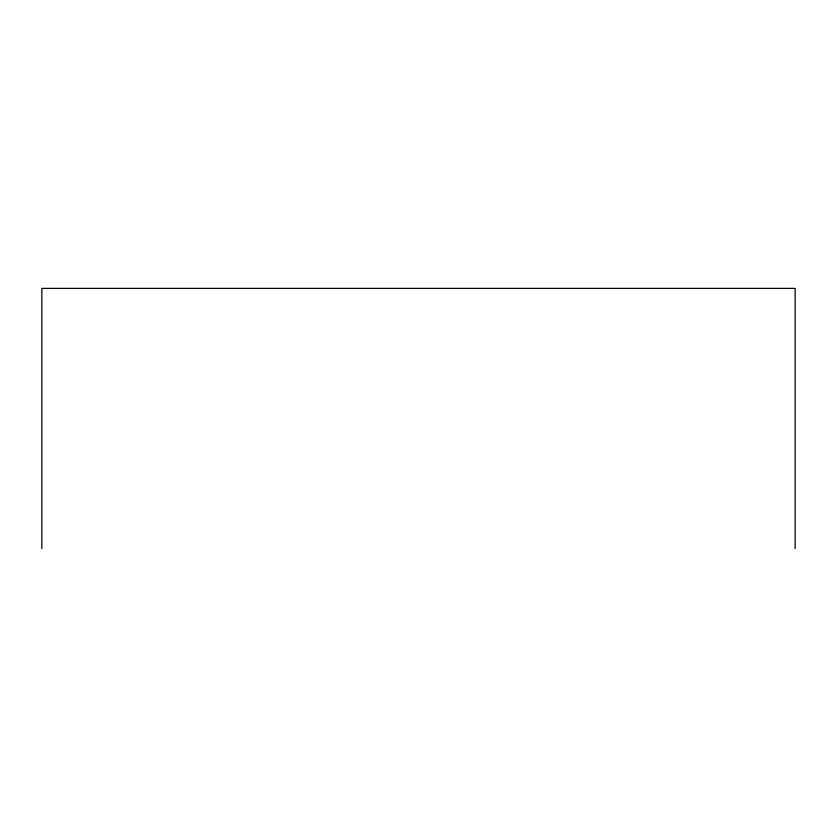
<?xml version="1.0" encoding="UTF-8"?>
<svg xmlns="http://www.w3.org/2000/svg" width="837" height="837" viewBox="0 0 837 837"><rect width="100%" height="100%" fill="white"/><g stroke="black" fill="none" stroke-linecap="round" stroke-linejoin="round"><path stroke-width="1.26" d="M795.15 548.612L795.15 288.388L41.85 288.388L41.85 548.612"/></g></svg>
